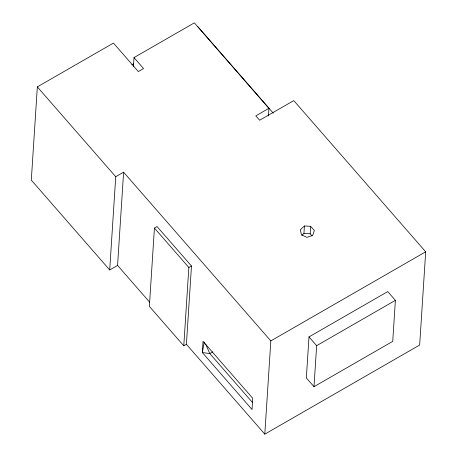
<?xml version="1.0" encoding="UTF-8"?>
<svg xmlns="http://www.w3.org/2000/svg" width="457" height="457" viewBox="0 0 457 457"><rect width="100%" height="100%" fill="white"/><g stroke="black" fill="none" stroke-linecap="round" stroke-linejoin="round"><path stroke-width="0.69" d="M268.442 115.998L268.939 108.309L194.374 22.85L134.004 57.593L143.561 68.55L138.311 71.566L113.456 43.084L37.337 86.887L31.31 180.121L109.703 269.961L117.575 265.426L123.601 172.198L115.73 176.728L109.703 269.961M133.415 66.682L134.004 57.593M154.432 228.066L149.365 306.379L183.783 345.823L186.41 344.31L191.472 265.997L157.054 226.552L154.432 228.066L188.85 267.505L183.783 345.823M268.939 108.309L255.817 115.861L259.639 120.242L293.765 100.603L425.69 251.796L419.663 345.029L264.803 434.15L270.83 340.916L123.601 172.198M301.888 235.321L303.939 233.436L304.425 225.975L310.663 226.329L314.342 230.545L312.685 235.446L306.95 237.337L301.443 234.801L300.323 229.745L304.425 225.975M312.022 235.898L310.183 233.79L310.663 226.329M308.995 336.906L306.344 377.928L313.993 386.696L392.734 341.379L395.385 300.358L387.742 291.589L308.995 336.906L316.644 345.669L313.993 386.696M204.313 342.104L202.308 352.518L252.018 409.489L252.744 398.298L203.028 341.328L202.308 352.518L209.82 353.581L212.865 351.827M131.793 64.848L133.621 63.791M188.85 267.505L191.472 265.997M270.83 340.916L425.69 251.796M316.644 345.669L395.385 300.358M303.939 233.436L310.183 233.79M197.904 26.797L273.257 113.159M37.337 86.887L115.73 176.728M252.498 402.491L209.82 353.581L205.576 343.972M117.575 265.426L149.668 302.203M186.41 344.31L264.803 434.15"/></g></svg>
